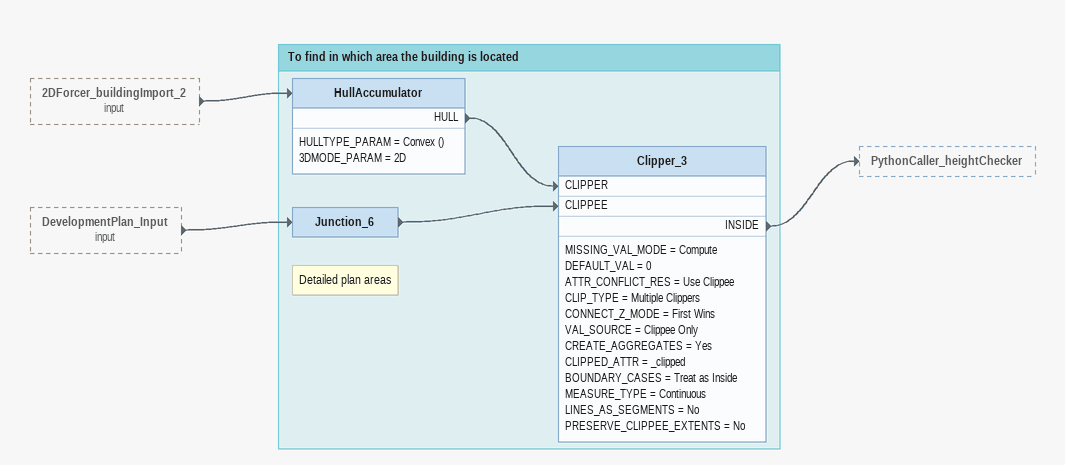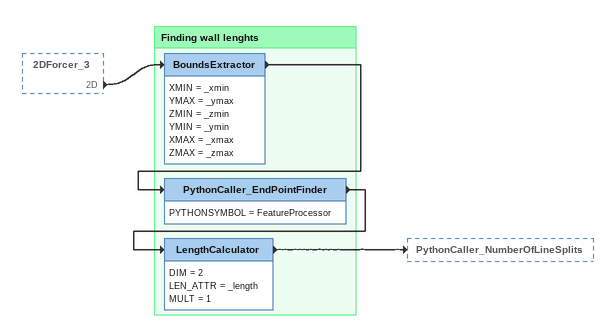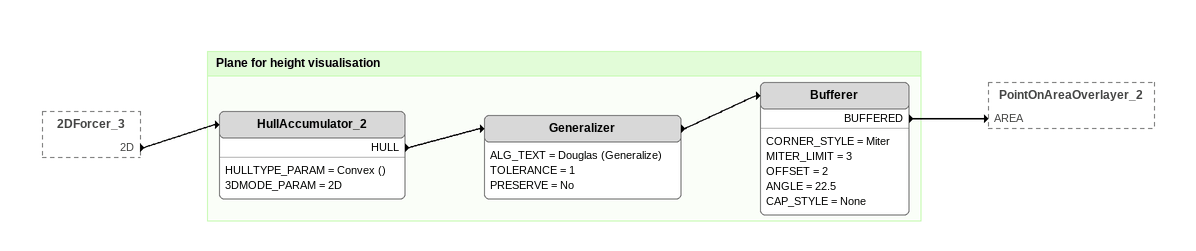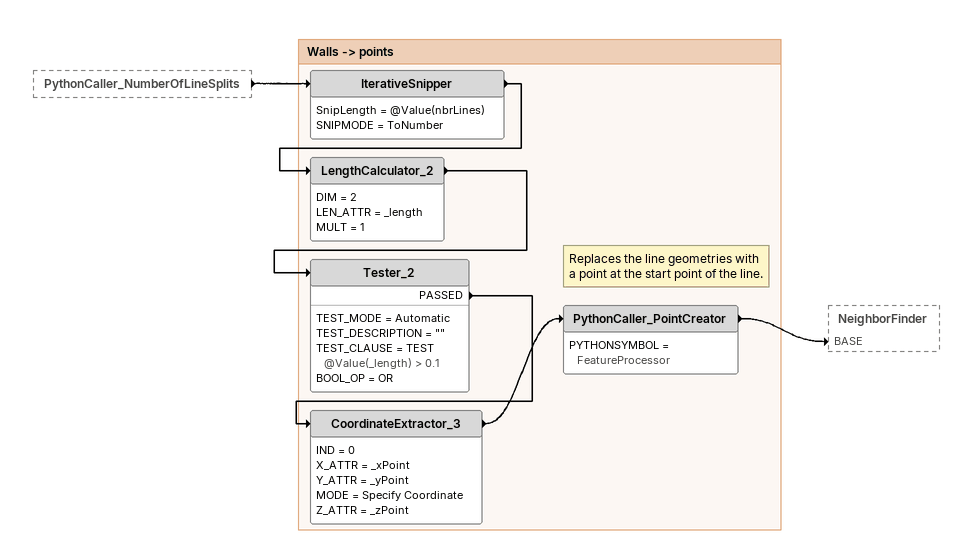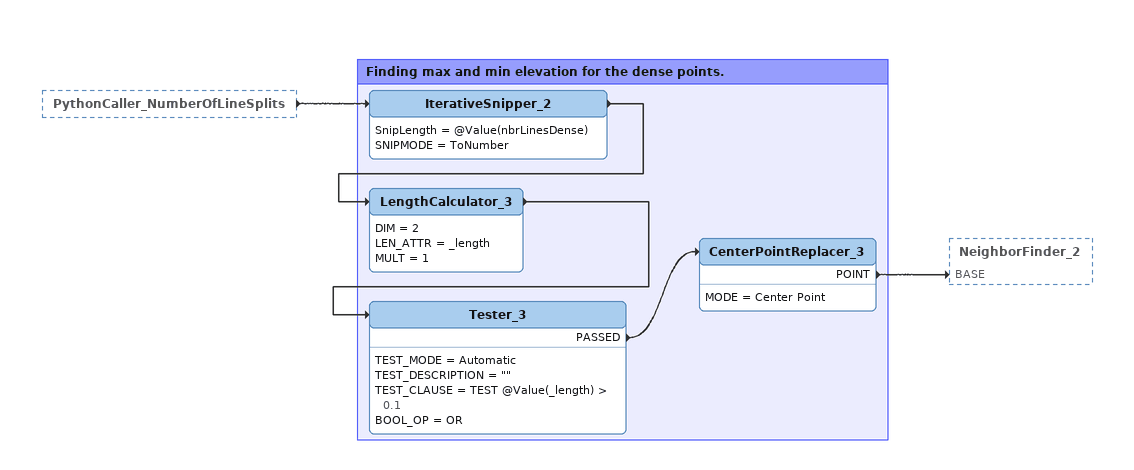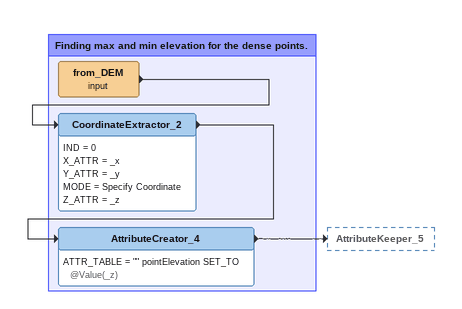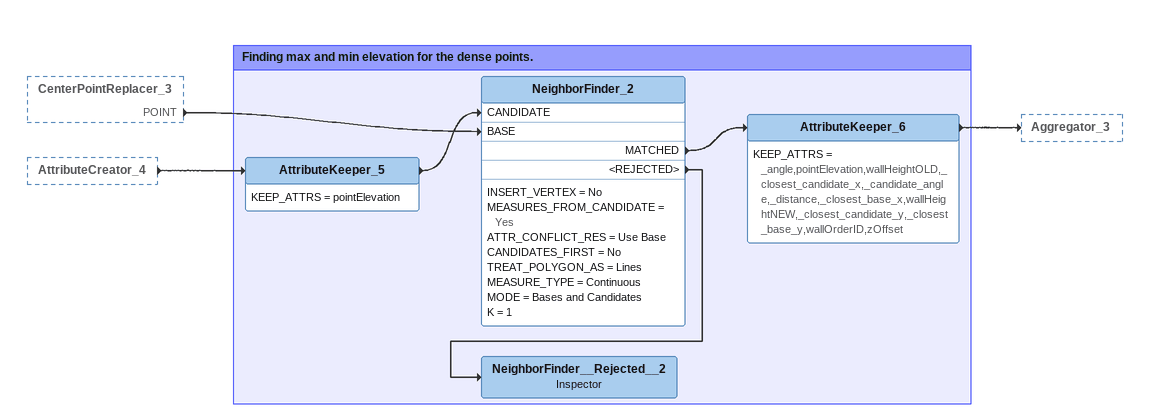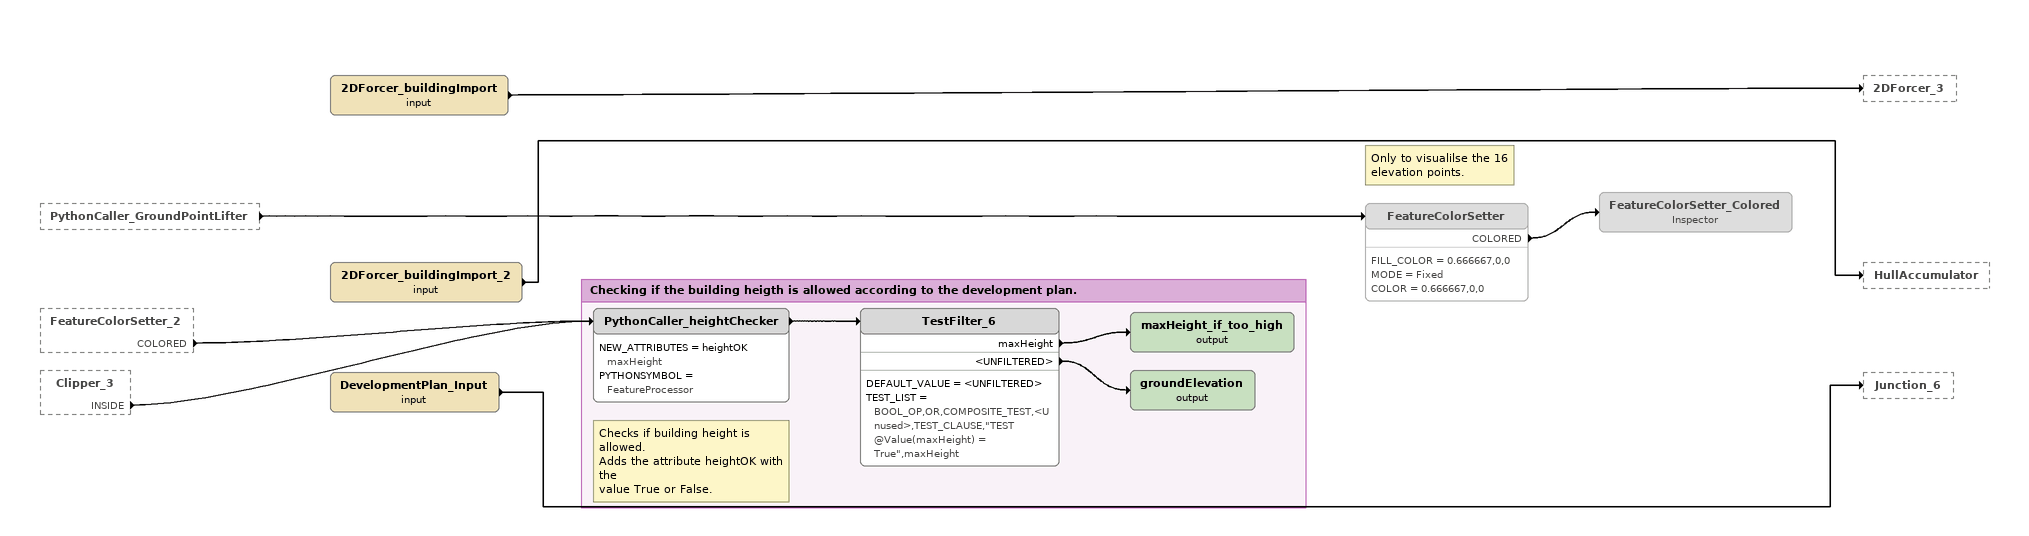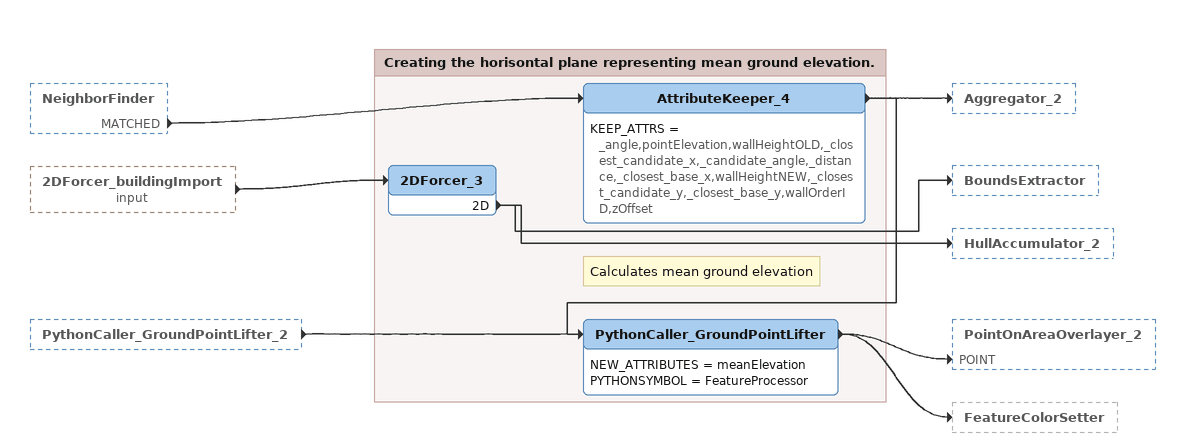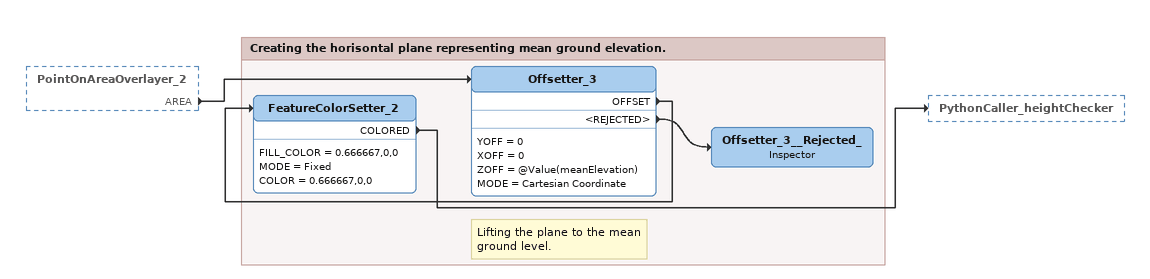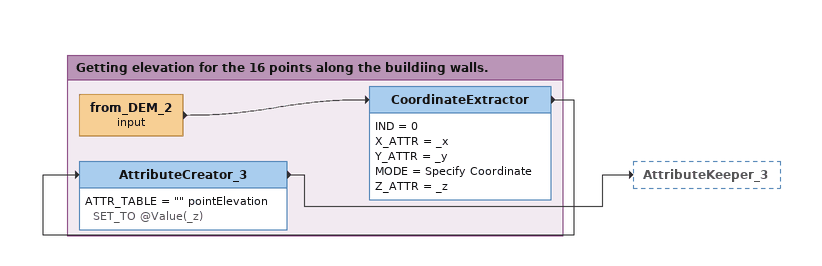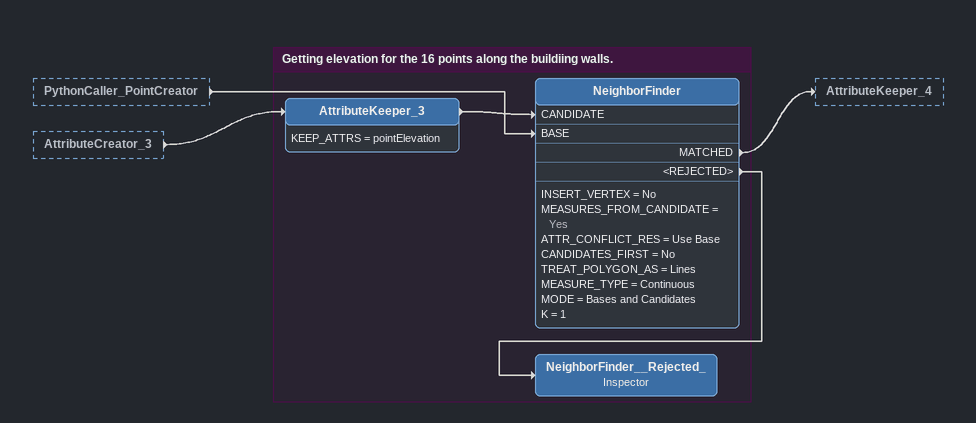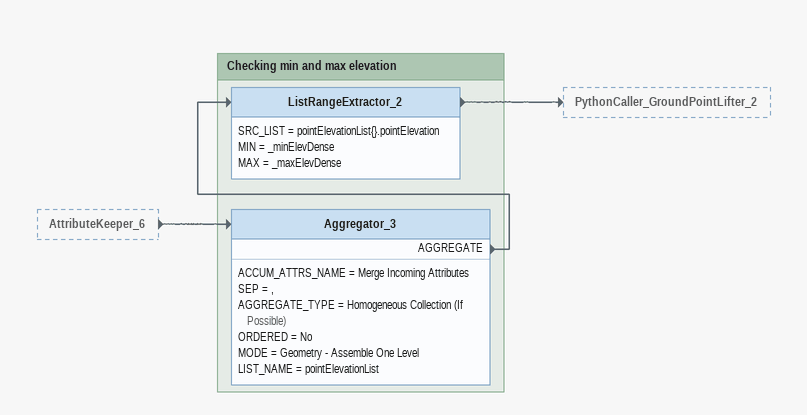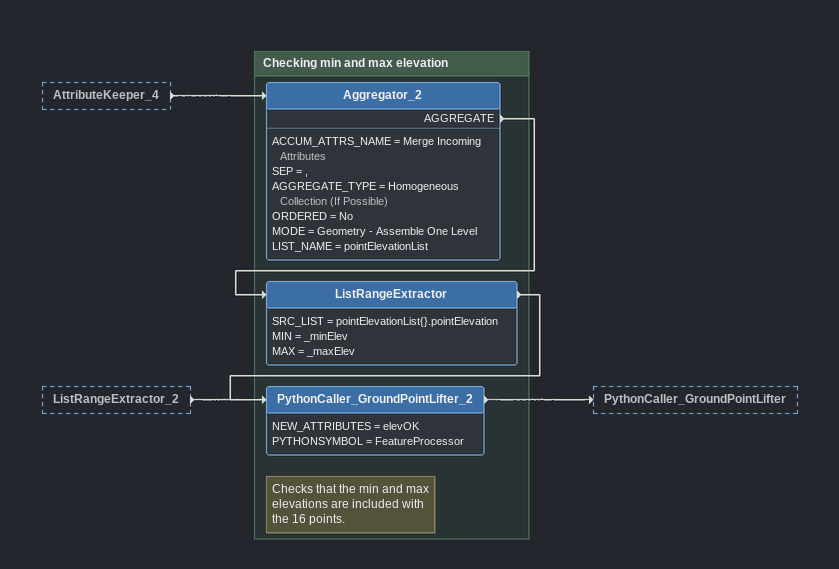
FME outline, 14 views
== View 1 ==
2DForcer_buildingImport_2 (input) [outside]
    -> HullAccumulator
DevelopmentPlan_Input (input) [outside]
    -> Junction_6

Bookmark: To find in which area the building is located
HullAccumulator
    HULLTYPE_PARAM = Convex ()
    3DMODE_PARAM = 2D
    HULL -> Clipper_3 [CLIPPER]
Note: Detailed plan areas
Junction_6
    -> Clipper_3 [CLIPPEE]
Clipper_3
    MISSING_VAL_MODE = Compute
    DEFAULT_VAL = 0
    ATTR_CONFLICT_RES = Use Clippee
    CLIP_TYPE = Multiple Clippers
    CONNECT_Z_MODE = First Wins
    VAL_SOURCE = Clippee Only
    CREATE_AGGREGATES = Yes
    CLIPPED_ATTR = _clipped
    BOUNDARY_CASES = Treat as Inside
    MEASURE_TYPE = Continuous
    LINES_AS_SEGMENTS = No
    PRESERVE_CLIPPEE_EXTENTS = No
    INSIDE -> PythonCaller_heightChecker

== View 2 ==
2DForcer_3 [outside]
    2D -> BoundsExtractor

Bookmark: Finding wall lenghts
BoundsExtractor
    XMIN = _xmin
    YMAX = _ymax
    ZMIN = _zmin
    YMIN = _ymin
    XMAX = _xmax
    ZMAX = _zmax
    -> PythonCaller_EndPointFinder
PythonCaller_EndPointFinder
    PYTHONSYMBOL = FeatureProcessor
    -> LengthCalculator
LengthCalculator
    DIM = 2
    LEN_ATTR = _length
    MULT = 1
    -> PythonCaller_NumberOfLineSplits

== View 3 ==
2DForcer_3 [outside]
    2D -> HullAccumulator_2

Bookmark: Plane for height visualisation
HullAccumulator_2
    HULLTYPE_PARAM = Convex ()
    3DMODE_PARAM = 2D
    HULL -> Generalizer
Generalizer
    ALG_TEXT = Douglas (Generalize)
    TOLERANCE = 1
    PRESERVE = No
    -> Bufferer
Bufferer
    CORNER_STYLE = Miter
    MITER_LIMIT = 3
    OFFSET = 2
    ANGLE = 22.5
    CAP_STYLE = None
    BUFFERED -> PointOnAreaOverlayer_2 [AREA]

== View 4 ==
PythonCaller_NumberOfLineSplits [outside]
    -> IterativeSnipper

Bookmark: Walls -> points
IterativeSnipper
    SnipLength = @Value(nbrLines)
    SNIPMODE = ToNumber
    -> LengthCalculator_2
LengthCalculator_2
    DIM = 2
    LEN_ATTR = _length
    MULT = 1
    -> Tester_2
Tester_2
    TEST_MODE = Automatic
    TEST_DESCRIPTION = ""
    TEST_CLAUSE = TEST @Value(_length) > 0.1
    BOOL_OP = OR
    PASSED -> CoordinateExtractor_3
CoordinateExtractor_3
    IND = 0
    X_ATTR = _xPoint
    Y_ATTR = _yPoint
    MODE = Specify Coordinate
    Z_ATTR = _zPoint
    -> PythonCaller_PointCreator
Note: Replaces the line geometries with / a point at the start point of the line.
PythonCaller_PointCreator
    PYTHONSYMBOL = FeatureProcessor
    -> NeighborFinder [BASE]

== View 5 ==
PythonCaller_NumberOfLineSplits [outside]
    -> IterativeSnipper_2

Bookmark: Finding max and min elevation for the dense points.
IterativeSnipper_2
    SnipLength = @Value(nbrLinesDense)
    SNIPMODE = ToNumber
    -> LengthCalculator_3
LengthCalculator_3
    DIM = 2
    LEN_ATTR = _length
    MULT = 1
    -> Tester_3
Tester_3
    TEST_MODE = Automatic
    TEST_DESCRIPTION = ""
    TEST_CLAUSE = TEST @Value(_length) > 0.1
    BOOL_OP = OR
    PASSED -> CenterPointReplacer_3
CenterPointReplacer_3
    MODE = Center Point
    POINT -> NeighborFinder_2 [BASE]

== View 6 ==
Bookmark: Finding max and min elevation for the dense points.
from_DEM (input)
    -> CoordinateExtractor_2
CoordinateExtractor_2
    IND = 0
    X_ATTR = _x
    Y_ATTR = _y
    MODE = Specify Coordinate
    Z_ATTR = _z
    -> AttributeCreator_4
AttributeCreator_4
    ATTR_TABLE = "" pointElevation SET_TO @Value(_z)
    -> AttributeKeeper_5

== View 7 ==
CenterPointReplacer_3 [outside]
    POINT -> NeighborFinder_2 [BASE]
AttributeCreator_4 [outside]
    -> AttributeKeeper_5

Bookmark: Finding max and min elevation for the dense points.
AttributeKeeper_5
    KEEP_ATTRS = pointElevation
    -> NeighborFinder_2 [CANDIDATE]
NeighborFinder_2
    INSERT_VERTEX = No
    MEASURES_FROM_CANDIDATE = Yes
    ATTR_CONFLICT_RES = Use Base
    CANDIDATES_FIRST = No
    TREAT_POLYGON_AS = Lines
    MEASURE_TYPE = Continuous
    MODE = Bases and Candidates
    K = 1
    MATCHED -> AttributeKeeper_6
    <REJECTED> -> NeighborFinder__Rejected__2
AttributeKeeper_6
    KEEP_ATTRS = _angle,pointElevation,wallHeightOLD,_closest_candidate_x,_candidate_angle,_distance,_closest_base_x,wallHeightNEW,_closest_candidate_y,_closest_base_y,wallOrderID,zOffset
    -> Aggregator_3
NeighborFinder__Rejected__2: Inspector

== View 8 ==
PythonCaller_GroundPointLifter [outside]
    -> FeatureColorSetter
FeatureColorSetter_2 [outside]
    COLORED -> PythonCaller_heightChecker
Clipper_3 [outside]
    INSIDE -> PythonCaller_heightChecker
2DForcer_buildingImport (input)
    -> 2DForcer_3
2DForcer_buildingImport_2 (input)
    -> HullAccumulator
DevelopmentPlan_Input (input)
    -> Junction_6
Note: Only to visualilse the 16 / elevation points.
FeatureColorSetter [off]
    FILL_COLOR = 0.666667,0,0
    MODE = Fixed
    COLOR = 0.666667,0,0
    COLORED -> FeatureColorSetter_Colored
FeatureColorSetter_Colored: Inspector [off]

Bookmark: Checking if the building heigth is allowed according to the development plan.
Note: Checks if building height is allowed. / Adds the attribute heightOK with the / value True or False.
PythonCaller_heightChecker
    NEW_ATTRIBUTES = heightOK maxHeight
    PYTHONSYMBOL = FeatureProcessor
    -> TestFilter_6
TestFilter_6
    DEFAULT_VALUE = <UNFILTERED>
    TEST_LIST = BOOL_OP,OR,COMPOSITE_TEST,<Unused>,TEST_CLAUSE,"TEST @Value(maxHeight) = True",maxHeight
    maxHeight -> maxHeight_if_too_high (output)
    <UNFILTERED> -> groundElevation (output)
maxHeight_if_too_high (output)
groundElevation (output)

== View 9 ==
NeighborFinder [outside]
    MATCHED -> AttributeKeeper_4
2DForcer_buildingImport (input) [outside]
    -> 2DForcer_3
PythonCaller_GroundPointLifter_2 [outside]
    -> PythonCaller_GroundPointLifter

Bookmark: Creating the horisontal plane representing mean ground elevation.
2DForcer_3
    2D -> BoundsExtractor
    2D -> HullAccumulator_2
AttributeKeeper_4
    KEEP_ATTRS = _angle,pointElevation,wallHeightOLD,_closest_candidate_x,_candidate_angle,_distance,_closest_base_x,wallHeightNEW,_closest_candidate_y,_closest_base_y,wallOrderID,zOffset
    -> Aggregator_2
    -> PythonCaller_GroundPointLifter
Note: Calculates mean ground elevation
PythonCaller_GroundPointLifter
    NEW_ATTRIBUTES = meanElevation
    PYTHONSYMBOL = FeatureProcessor
    -> PointOnAreaOverlayer_2 [POINT]
    -> FeatureColorSetter

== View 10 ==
PointOnAreaOverlayer_2 [outside]
    AREA -> Offsetter_3

Bookmark: Creating the horisontal plane representing mean ground elevation.
Note: Lifting the plane to the mean ground level.
Offsetter_3
    YOFF = 0
    XOFF = 0
    ZOFF = @Value(meanElevation)
    MODE = Cartesian Coordinate
    OFFSET -> FeatureColorSetter_2
    <REJECTED> -> Offsetter_3__Rejected_
FeatureColorSetter_2
    FILL_COLOR = 0.666667,0,0
    MODE = Fixed
    COLOR = 0.666667,0,0
    COLORED -> PythonCaller_heightChecker
Offsetter_3__Rejected_: Inspector

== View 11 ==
Bookmark: Getting elevation for the 16 points along the buildiing walls.
from_DEM_2 (input)
    -> CoordinateExtractor
CoordinateExtractor
    IND = 0
    X_ATTR = _x
    Y_ATTR = _y
    MODE = Specify Coordinate
    Z_ATTR = _z
    -> AttributeCreator_3
AttributeCreator_3
    ATTR_TABLE = "" pointElevation SET_TO @Value(_z)
    -> AttributeKeeper_3

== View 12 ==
PythonCaller_PointCreator [outside]
    -> NeighborFinder [BASE]
AttributeCreator_3 [outside]
    -> AttributeKeeper_3

Bookmark: Getting elevation for the 16 points along the buildiing walls.
AttributeKeeper_3
    KEEP_ATTRS = pointElevation
    -> NeighborFinder [CANDIDATE]
NeighborFinder
    INSERT_VERTEX = No
    MEASURES_FROM_CANDIDATE = Yes
    ATTR_CONFLICT_RES = Use Base
    CANDIDATES_FIRST = No
    TREAT_POLYGON_AS = Lines
    MEASURE_TYPE = Continuous
    MODE = Bases and Candidates
    K = 1
    MATCHED -> AttributeKeeper_4
    <REJECTED> -> NeighborFinder__Rejected_
NeighborFinder__Rejected_: Inspector

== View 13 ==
AttributeKeeper_6 [outside]
    -> Aggregator_3

Bookmark: Checking min and max elevation
Aggregator_3
    ACCUM_ATTRS_NAME = Merge Incoming Attributes
    SEP = ,
    AGGREGATE_TYPE = Homogeneous Collection (If Possible)
    ORDERED = No
    MODE = Geometry - Assemble One Level
    LIST_NAME = pointElevationList
    AGGREGATE -> ListRangeExtractor_2
ListRangeExtractor_2
    SRC_LIST = pointElevationList{}.pointElevation
    MIN = _minElevDense
    MAX = _maxElevDense
    -> PythonCaller_GroundPointLifter_2

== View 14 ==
AttributeKeeper_4 [outside]
    -> Aggregator_2
ListRangeExtractor_2 [outside]
    -> PythonCaller_GroundPointLifter_2

Bookmark: Checking min and max elevation
Aggregator_2
    ACCUM_ATTRS_NAME = Merge Incoming Attributes
    SEP = ,
    AGGREGATE_TYPE = Homogeneous Collection (If Possible)
    ORDERED = No
    MODE = Geometry - Assemble One Level
    LIST_NAME = pointElevationList
    AGGREGATE -> ListRangeExtractor
ListRangeExtractor
    SRC_LIST = pointElevationList{}.pointElevation
    MIN = _minElev
    MAX = _maxElev
    -> PythonCaller_GroundPointLifter_2
Note: Checks that the min and max / elevations are included with / the 16 points.
PythonCaller_GroundPointLifter_2
    NEW_ATTRIBUTES = elevOK
    PYTHONSYMBOL = FeatureProcessor
    -> PythonCaller_GroundPointLifter
